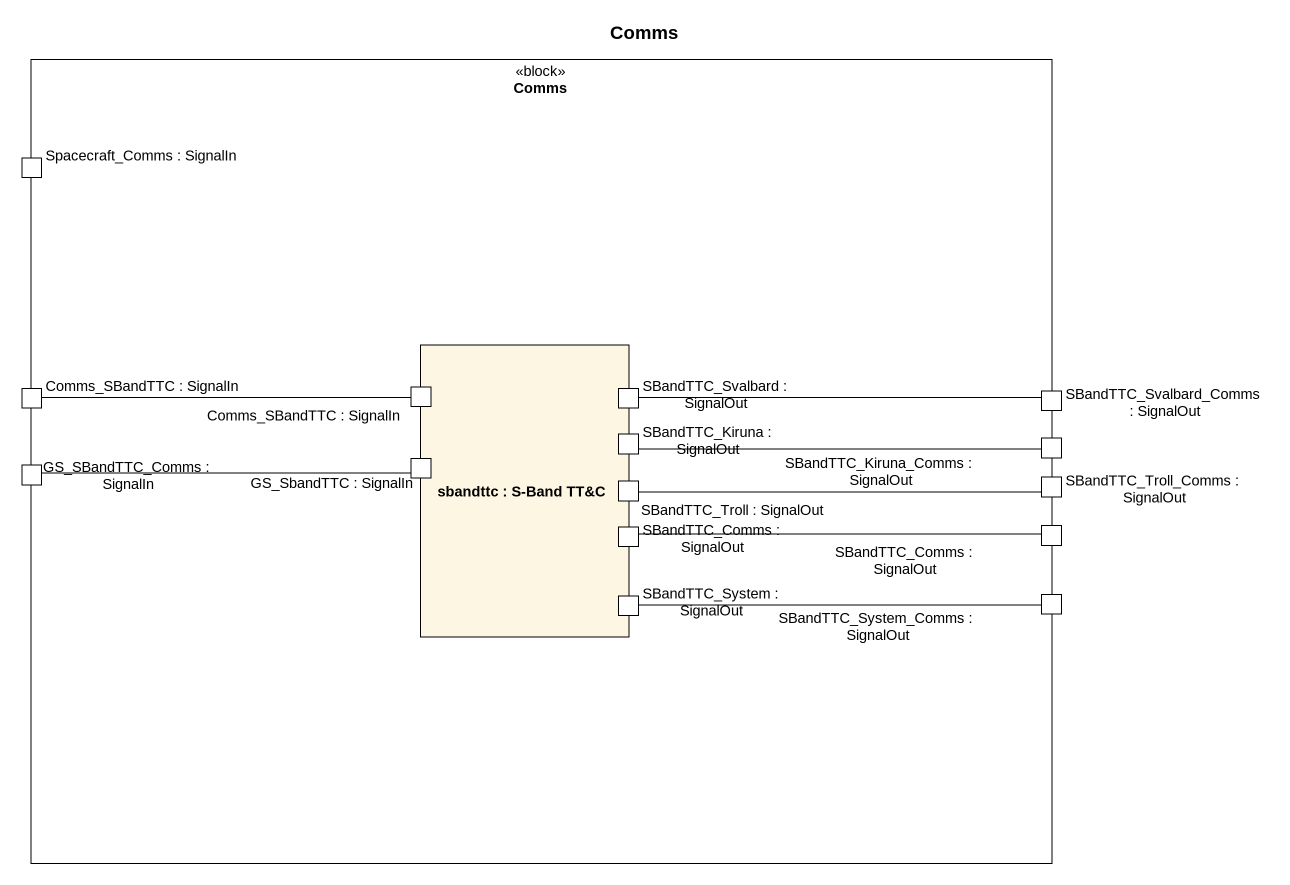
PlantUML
@startuml
title Comms
rectangle Comms <<block>> {
  port "Spacecraft_Comms : SignalIn" as Spacecraft_Comms_SignalIn
  rectangle "sbandttc : S-Band TT&C" as sbandttc {
    port "Comms_SBandTTC : SignalIn" as Comms_SBandTTC_SignalIn_2
    port "SBandTTC_Kiruna : SignalOut" as SBandTTC_Kiruna_SignalOut
    port "SBandTTC_Svalbard : SignalOut" as SBandTTC_Svalbard_SignalOut
    port "GS_SbandTTC : SignalIn" as GS_SbandTTC_SignalIn
    port "SBandTTC_Troll : SignalOut" as SBandTTC_Troll_SignalOut
    port "SBandTTC_Comms : SignalOut" as SBandTTC_Comms_SignalOut
    port "SBandTTC_System : SignalOut" as SBandTTC_System_SignalOut
  }
  port "Comms_SBandTTC : SignalIn" as Comms_SBandTTC_SignalIn
  port "SBandTTC_Kiruna_Comms : SignalOut" as SBandTTC_Kiruna_Comms
  port "SBandTTC_Svalbard_Comms : SignalOut" as SBandTTC_Svalbard_Comms
  port "GS_SBandTTC_Comms : SignalIn" as GS_SBandTTC_Comms_SignalIn
  port "SBandTTC_Troll_Comms : SignalOut" as SBandTTC_Troll_Comms
  port "SBandTTC_Comms : SignalOut" as SBandTTC_Comms_SignalOut_2
  port "SBandTTC_System_Comms : SignalOut" as SBandTTC_System_Comms
}
Comms_SBandTTC_SignalIn -right- Comms_SBandTTC_SignalIn_2
SBandTTC_Kiruna_SignalOut -right- SBandTTC_Kiruna_Comms
SBandTTC_Svalbard_SignalOut -right- SBandTTC_Svalbard_Comms
GS_SBandTTC_Comms_SignalIn -right- GS_SbandTTC_SignalIn
SBandTTC_Troll_SignalOut -right- SBandTTC_Troll_Comms
SBandTTC_Comms_SignalOut -right- SBandTTC_Comms_SignalOut_2
SBandTTC_System_SignalOut -right- SBandTTC_System_Comms
@enduml
